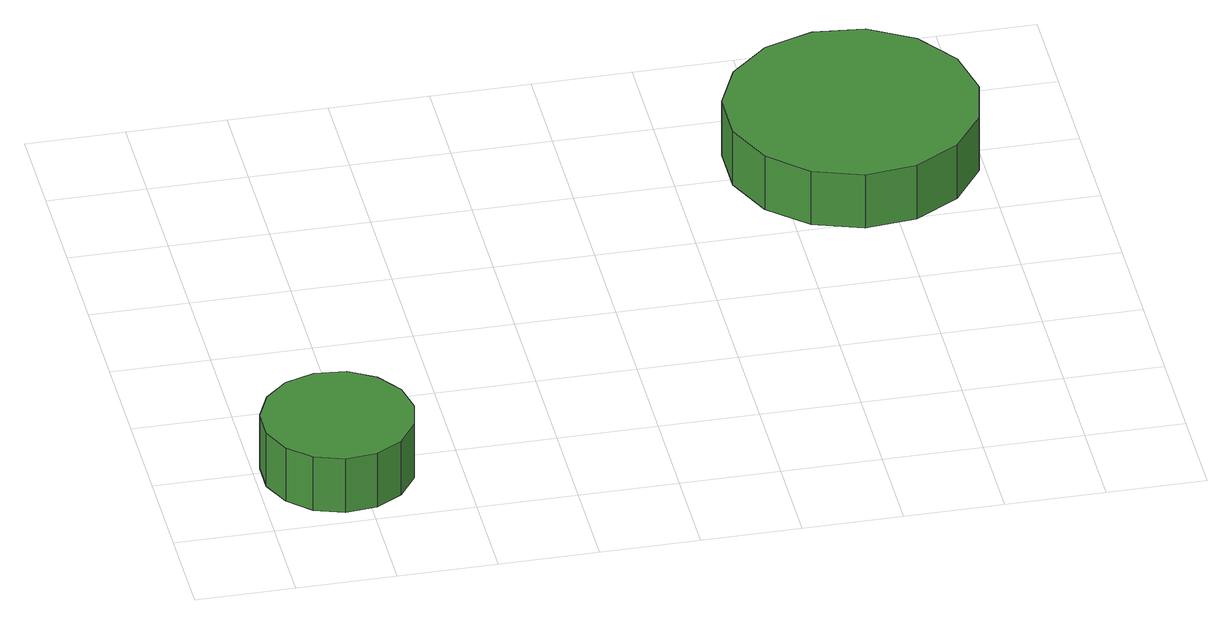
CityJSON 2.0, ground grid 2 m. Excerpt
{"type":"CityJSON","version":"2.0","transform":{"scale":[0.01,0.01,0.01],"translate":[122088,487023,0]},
"CityObjects":{
"tree1":{"type":"SolitaryVegetationObject","attributes":{"function":"something"},"geometry":[{"type":"MultiSurface","lod":"1","boundaries":[[[0,1,2,3,4,5,6,7,8,9,10,11,12,13,14]],[[15,16,17,18,19,20,21,22,23,24,25,26,27,28,29]],[[0,29,28,1]],[[1,28,27,2]],[[2,27,26,3]],[[3,26,25,4]],[[4,25,24,5]],[[5,24,23,6]],[[6,23,22,7]],[[7,22,21,8]],[[8,21,20,9]],[[9,20,19,10]],[[10,19,18,11]],[[11,18,17,12]],[[12,17,16,13]],[[13,16,15,14]],[[14,15,29,0]]]}]},
"tree2":{"type":"SolitaryVegetationObject","attributes":{"function":"something"},"geometry":[{"type":"MultiSurface","lod":"1","boundaries":[[[30,31,32,33,34,35,36,37,38,39,40,41,42,43,44]],[[45,46,47,48,49,50,51,52,53,54,55,56,57,58,59]],[[30,59,58,31]],[[31,58,57,32]],[[32,57,56,33]],[[33,56,55,34]],[[34,55,54,35]],[[35,54,53,36]],[[36,53,52,37]],[[37,52,51,38]],[[38,51,50,39]],[[39,50,49,40]],[[40,49,48,41]],[[41,48,47,42]],[[42,47,46,43]],[[43,46,45,44]],[[44,45,59,30]]]}]}
},
"vertices":[
[315,185,188],[302,246,188],[265,297,188],[211,329,188],[148,335,188],[88,316,188],[42,274,188],[16,216,188],[16,153,188],[42,96,188],[88,54,188],[148,34,188],[211,41,188],[265,72,188],[302,123,188],[302,123,63],[265,72,63],[211,41,63],[148,34,63],[88,54,63],[42,96,63],[16,153,63],[16,216,63],[42,274,63],[88,316,63],[148,335,63],[211,329,63],[265,297,63],[302,246,63],[315,185,63],
[1606,1022,196],[1584,1125,196],[1523,1209,196],[1432,1262,196],[1328,1273,196],[1229,1240,196],[1151,1170,196],[1108,1075,196],[1108,970,196],[1151,875,196],[1229,805,196],[1328,772,196],[1432,783,196],[1523,835,196],[1584,920,196],[1584,920,71],[1523,835,71],[1432,783,71],[1328,772,71],[1229,805,71],[1151,875,71],[1108,970,71],[1108,1075,71],[1151,1170,71],[1229,1240,71],[1328,1273,71],[1432,1262,71],[1523,1209,71],[1584,1125,71],[1606,1022,71]
]}
